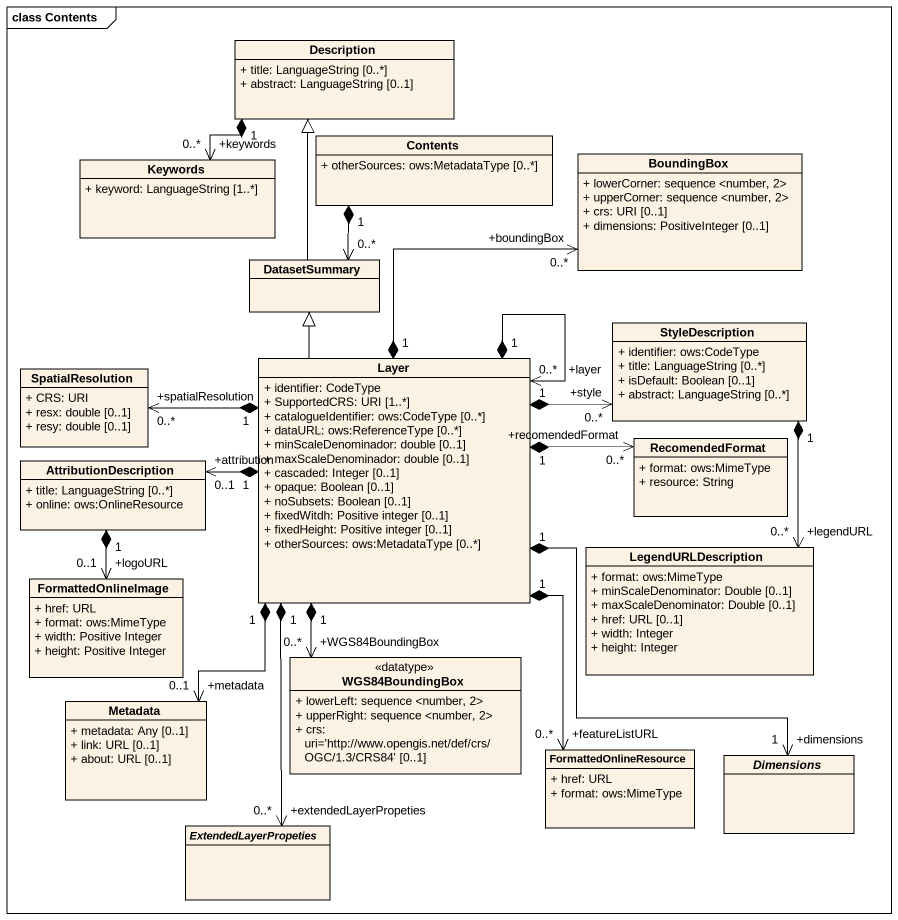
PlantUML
@startuml
mainframe class Contents
hide circle
hide empty members
skinparam classAttributeIconSize 0
class Description {
  + title: LanguageString [0..*]
  + abstract: LanguageString [0..1]
}
class Keywords {
  + keyword: LanguageString [1..*]
}
class Contents {
  + otherSources: ows:MetadataType [0..*]
}
class BoundingBox {
  + lowerCorner: sequence <number, 2>
  + upperCorner: sequence <number, 2>
  + crs: URI [0..1]
  + dimensions: PositiveInteger [0..1]
}
class DatasetSummary
class StyleDescription {
  + identifier: ows:CodeType
  + title: LanguageString [0..*]
  + isDefault: Boolean [0..1]
  + abstract: LanguageString [0..*]
}
class SpatialResolution {
  + CRS: URI
  + resx: double [0..1]
  + resy: double [0..1]
}
class Layer {
  + identifier: CodeType
  + SupportedCRS: URI [1..*]
  + catalogueIdentifier: ows:CodeType [0..*]
  + dataURL: ows:ReferenceType [0..*]
  + minScaleDenominador: double [0..1]
  + maxScaleDenominador: double [0..1]
  + cascaded: Integer [0..1]
  + opaque: Boolean [0..1]
  + noSubsets: Boolean [0..1]
  + fixedWitdh: Positive integer [0..1]
  + fixedHeight: Positive integer [0..1]
  + otherSources: ows:MetadataType [0..*]
}
class AttributionDescription {
  + title: LanguageString [0..*]
  + online: ows:OnlineResource
}
class RecomendedFormat {
  + format: ows:MimeType
  + resource: String
}
class FormattedOnlineImage {
  + href: URL
  + format: ows:MimeType
  + width: Positive Integer
  + height: Positive Integer
}
class LegendURLDescription {
  + format: ows:MimeType
  + minScaleDenominator: Double [0..1]
  + maxScaleDenominator: Double [0..1]
  + href: URL [0..1]
  + width: Integer
  + height: Integer
}
class WGS84BoundingBox <<datatype>> {
  + lowerLeft: sequence <number, 2>
  + upperRight: sequence <number, 2>
  + crs: uri='http://www.opengis.net/def/crs/OGC/1.3/CRS84' [0..1]
}
class Metadata {
  + metadata: Any [0..1]
  + link: URL [0..1]
  + about: URL [0..1]
}
class FormattedOnlineResource {
  + href: URL
  + format: ows:MimeType
}
abstract class Dimensions
abstract class ExtendedLayerPropeties
Keywords "+keywords\n0..*" <-up-* "1" Description
BoundingBox "+boundingBox\n0..*" <--* "1" Layer
DatasetSummary -up-|> Description
DatasetSummary "0..*" <-up-* "1" Contents
StyleDescription "+style\n0..*" <-left-* "1" Layer
SpatialResolution "+spatialResolution\n0..*" <-right-* "1" Layer
Layer -up-|> DatasetSummary
Layer "+layer\n0..*" <--* "1" Layer
AttributionDescription "+attribution\n0..1" <-right-* "1" Layer
RecomendedFormat "+recomendedFormat\n0..*" <-left-* "1" Layer
FormattedOnlineImage "+logoURL\n0..1" <-up-* "1" AttributionDescription
LegendURLDescription "+legendURL\n0..*" <-up-* "1" StyleDescription
WGS84BoundingBox "+WGS84BoundingBox\n0..*" <-up-* "1" Layer
Metadata "+metadata\n0..1" <-up-* "1" Layer
FormattedOnlineResource "+featureListURL\n0..*" <-up-* "1" Layer
Dimensions "+dimensions\n1" <-up-* "1" Layer
ExtendedLayerPropeties "+extendedLayerPropeties\n0..*" <-up-* "1" Layer
@enduml
